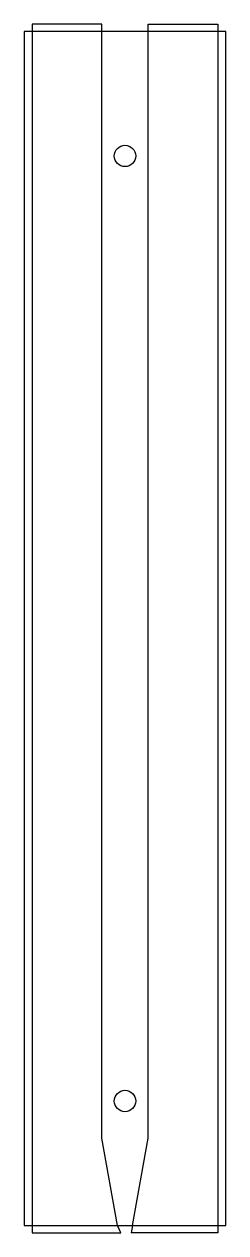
# Model space of a CAD drawing. Extents: x 1353 to 1434, y 1157 to 1643.
import ezdxf

# ---------------------------------------------------------------- set-up
doc = ezdxf.new("R2010")
doc.units = 0
doc.layers.get('0').update_dxf_attribs({"linetype": 'CONTINUOUS'})

msp = doc.modelspace()

# ---------------------------------------------------------------- linework, layer by layer
msp.add_line((1396.01, 1159.78), (1395.48, 1156.78))
for points in [[(1391.34, 1156.78), (1390.01, 1159.78), (1383.76, 1194.78), (1383.76, 1642.78), (1355.76, 1642.78), (1355.76, 1156.78), (1383.76, 1156.78)], [(1352.51, 1159.78), (1433.51, 1159.78), (1433.51, 1639.78), (1352.51, 1639.78)]]:
    msp.add_lwpolyline(points, close=True)
msp.add_lwpolyline([(1396.01, 1159.78), (1402.26, 1194.78), (1402.26, 1642.78), (1430.26, 1642.78), (1430.26, 1156.78), (1402.26, 1156.78), (1395.48, 1156.78)])
for centre in [(1393.01, 1589.78), (1393.01, 1209.78)]:
    msp.add_circle(centre, 4.3)

doc.saveas('drawing.dxf')
